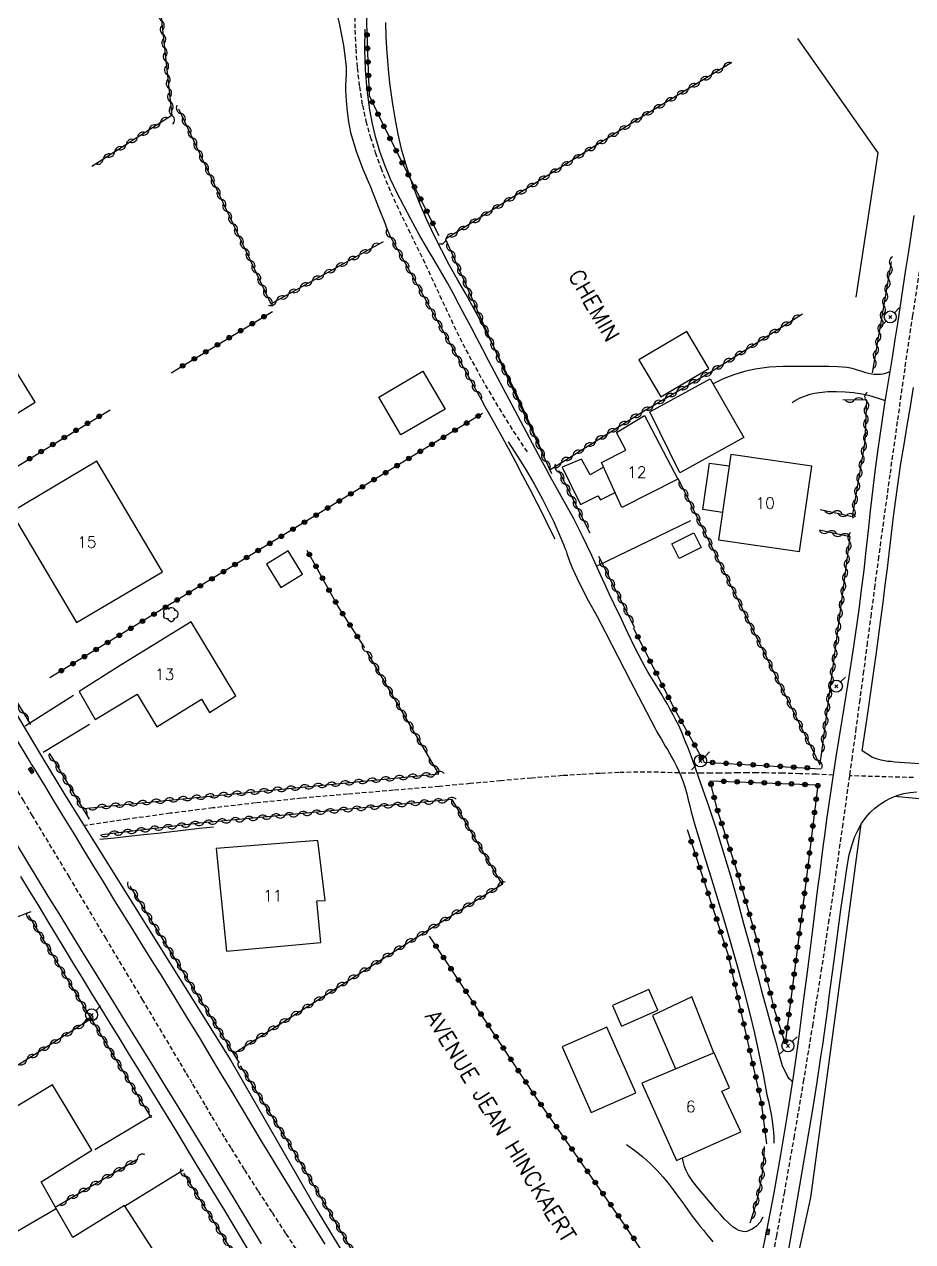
# Model space of a CAD drawing. Header units: millimetres. Extents: x 157000 to 158000, y 155000 to 156000.
# Drawn here: x 157265.4 to 157363.6, y 155117.4 to 155252 of the extents above; entities that cross this region are included whole.
import ezdxf
from ezdxf.enums import TextEntityAlignment as Align

# ---------------------------------------------------------------- set-up
doc = ezdxf.new("R2010")
doc.units = ezdxf.units.MM
doc.linetypes.add('DASHED', pattern=[0.75, 0.5, -0.25])
doc.layers.get('0').update_dxf_attribs({"linetype": 'CONTINUOUS'})
for name, color, linetype in [('W0001', 6, 'DASHED'), ('W0008', 7, 'CONTINUOUS'), ('W0014', 7, 'CONTINUOUS'), ('W0017', 7, 'CONTINUOUS'), ('W0070', 7, 'DASHED'), ('W0071', 7, 'CONTINUOUS'), ('W0101', 7, 'CONTINUOUS'), ('W0104', 1, 'CONTINUOUS'), ('W0211', 2, 'CONTINUOUS'), ('W0300', 7, 'CONTINUOUS'), ('W0310', 3, 'CONTINUOUS'), ('W0323', 7, 'CONTINUOUS'), ('W0330', 7, 'CONTINUOUS'), ('W0401', 7, 'CONTINUOUS'), ('W0473', 7, 'CONTINUOUS'), ('W0989', 7, 'CONTINUOUS'), ('W0991', 7, 'CONTINUOUS'), ('W1102', 7, 'CONTINUOUS')]:
    doc.layers.add(name, color=color, linetype=linetype)
doc.styles.get("Standard").update_dxf_attribs({"font": 'romans.shx', "width": 0.85})

# ---------------------------------------------------------------- blocks, each defined once
blk = doc.blocks.new('T473')
for p, q in [((-0.166667, 0.166667), (0.166667, -0.166667)), ((-0.166667, -0.166667), (0.166667, 0.166667)), ((0.500001, 0.500001), (1.000002, 1.000002)), ((-1.000002, -1.000002), (-0.500001, -0.500001))]:
    blk.add_line(p, q)
blk.add_ellipse((0, 0), major_axis=(0.471405, 0.471405), ratio=1, start_param=5.4977871438, end_param=11.780972451)
blk = doc.blocks.new('T401')
for p, q in [((-0.3, 0.3), (0, 0.3)), ((-0.3, -0.25), (-0.3, 0.3)), ((-0.3, 0.15), (0, 0.15)), ((-0.3, 0), (0, 0)), ((0, 0.3), (0, -0.25)), ((-0.3, -0.15), (0, -0.15)), ((-0.3, -0.25), (-0.3, -0.3)), ((-0.3, -0.3), (0, -0.3)), ((0, -0.3), (0, -0.25))]:
    blk.add_line(p, q)
blk = doc.blocks.new('T300')
for p, q in [((-0.8, 0.51), (-0.86, 0.34)), ((-0.86, 0.34), (-0.86, 0.17)), ((-0.86, 0.17), (-0.74, 0.06)), ((-0.69, 0.63), (-0.8, 0.51)), ((-0.8, -0.06), (-0.74, 0.06)), ((-0.74, 0.06), (-0.69, 0.11)), ((-0.57, 0.69), (-0.69, 0.63)), ((-0.46, 0.69), (-0.57, 0.69)), ((-0.29, 0.63), (-0.46, 0.69)), ((-0.29, 0.63), (-0.17, 0.74)), ((-0.23, 0.57), (-0.29, 0.63)), ((-0.17, 0.74), (-0.06, 0.8)), ((-0.06, 0.8), (0.06, 0.8)), ((0.06, 0.8), (0.23, 0.74)), ((0.23, 0.74), (0.34, 0.63)), ((0.34, 0.63), (0.4, 0.51)), ((0.46, 0.46), (0.34, 0.46)), ((0.4, 0.51), (0.4, 0.46)), ((0.57, 0.4), (0.46, 0.46)), ((0.57, 0.4), (0.69, 0.29)), ((0.69, 0.29), (0.74, 0.17)), ((0.74, 0.06), (0.69, -0.17)), ((0.74, 0.17), (0.74, 0.06)), ((-0.8, -0.17), (-0.8, -0.06)), ((-0.8, -0.23), (-0.8, -0.17)), ((-0.74, -0.34), (-0.8, -0.23)), ((-0.69, -0.4), (-0.74, -0.34)), ((-0.51, -0.46), (-0.69, -0.4)), ((-0.4, -0.46), (-0.51, -0.46)), ((-0.4, -0.46), (-0.34, -0.46)), ((-0.34, -0.46), (-0.34, -0.4)), ((-0.34, -0.51), (-0.34, -0.46)), ((-0.29, -0.63), (-0.34, -0.51)), ((-0.17, -0.74), (-0.29, -0.63)), ((-0.06, -0.8), (-0.17, -0.74)), ((0.06, -0.8), (-0.06, -0.8)), ((0.17, -0.74), (0.06, -0.8)), ((0.23, -0.69), (0.17, -0.74)), ((0.29, -0.46), (0.23, -0.46)), ((0.29, -0.63), (0.23, -0.69)), ((0.46, -0.4), (0.29, -0.46)), ((0.34, -0.51), (0.29, -0.63)), ((0.34, -0.51), (0.34, -0.46)), ((0.57, -0.34), (0.46, -0.4)), ((0.63, -0.29), (0.57, -0.34)), ((0.69, -0.17), (0.63, -0.29))]:
    blk.add_line(p, q)
blk = doc.blocks.new('t310o')
at = {"color": 0, "linetype": 'Continuous'}
for centre, start, end in [((-0.5, 0.38), 216.8699, 323.1304), ((0.5, -0.37), 36.8699, 143.1303)]:
    blk.add_arc(centre, 0.625, start, end, dxfattribs=at)
blk = doc.blocks.new('t323o')
at = {"color": 0, "linetype": 'Continuous'}
for radius in [0.25, 0.15]:
    blk.add_circle((0, 0), radius, dxfattribs=at)

msp = doc.modelspace()

# ---------------------------------------------------------------- linework, layer by layer
at = {"layer": 'W0001'}
for points in [[(157364.26, 155224.63), (157363.55, 155219.81), (157362.68, 155213.93), (157361.85, 155208.05), (157361.03, 155202.17), (157360.22, 155196.28), (157359.79, 155193.12), (157359.37, 155189.96), (157358.96, 155186.8), (157358.54, 155183.64), (157358.13, 155180.48), (157357.71, 155177.32), (157357.29, 155174.16), (157356.86, 155171)], [(157295.81, 155115.98), (157294.27, 155118.33), (157292.74, 155120.68), (157291.21, 155123.03), (157289.7, 155125.4), (157288.21, 155127.77), (157287.48, 155128.96), (157286.76, 155130.15), (157286.05, 155131.34), (157285.34, 155132.54), (157284.63, 155133.73), (157283.92, 155134.93), (157283.22, 155136.13), (157282.5, 155137.32), (157278.45, 155144.12), (157274.39, 155150.91), (157270.33, 155157.71), (157266.26, 155164.49), (157265.28, 155166.12), (157264.3, 155167.74), (157263.32, 155169.37), (157262.34, 155171)], [(157356.86, 155171), (157356.57, 155168.9)], [(157356.57, 155168.9), (157355.83, 155163.6), (157355.08, 155158.29), (157354.3, 155152.99), (157353.49, 155147.69), (157352.51, 155141.49), (157351.5, 155135.3), (157350.46, 155129.12), (157349.37, 155122.94), (157348.5, 155118.09), (157347.62, 155113.25)], [(157363.63, 155168.71), (157356.57, 155168.9)]]:
    msp.add_lwpolyline(points, dxfattribs=at)
at = {"layer": 'W0008'}
for points in [[(157363.68, 155230.84), (157363.38, 155228.85), (157363.08, 155226.86), (157362.78, 155224.87), (157362.48, 155222.88), (157362.18, 155220.89), (157361.87, 155218.9), (157361.59, 155217.13), (157361.31, 155215.36), (157361.02, 155213.59), (157360.73, 155211.82), (157360.45, 155210.05), (157360.18, 155208.28), (157359.91, 155206.51), (157359.66, 155204.73), (157359.38, 155202.55), (157359.11, 155200.37), (157358.86, 155198.19), (157358.63, 155196), (157358.39, 155193.81), (157358.14, 155191.63), (157357.88, 155189.45), (157357.6, 155187.27), (157357.01, 155183.19), (157356.38, 155179.13), (157355.73, 155175.06), (157355.08, 155171)], [(157357.98, 155171.68), (157358.52, 155175.3), (157359.04, 155178.92), (157359.55, 155182.55), (157360.05, 155186.17), (157360.29, 155188.07), (157360.53, 155189.96), (157360.76, 155191.86), (157360.98, 155193.76), (157361.21, 155195.65), (157361.44, 155197.55), (157361.69, 155199.44), (157361.95, 155201.34), (157362.26, 155203.43), (157362.6, 155205.53), (157362.94, 155207.62), (157363.3, 155209.71), (157363.66, 155211.81)], [(157355.08, 155171), (157354.81, 155169.27), (157354.54, 155167.55), (157354.28, 155165.82), (157354.04, 155164.09), (157353.83, 155162.57), (157353.62, 155161.05), (157353.43, 155159.53), (157353.24, 155158.01), (157353.05, 155156.48), (157352.86, 155154.96), (157352.67, 155153.44), (157352.47, 155151.92), (157351.95, 155147.8), (157351.43, 155143.67), (157350.9, 155139.55), (157350.31, 155135.43), (157349.64, 155131.21), (157348.94, 155127), (157348.19, 155122.8), (157347.39, 155118.6), (157346.67, 155115.06)], [(157359, 155171), (157357.98, 155171.68)], [(157364.34, 155170.22), (157361.55, 155170.43), (157361.18, 155170.47), (157360.81, 155170.5), (157360.43, 155170.55), (157360.07, 155170.63), (157359.81, 155170.69), (157359.56, 155170.77), (157359.32, 155170.86), (157359.08, 155170.96), (157359.06, 155170.97), (157359.04, 155170.98), (157359.02, 155170.99), (157359, 155171)], [(157349.48, 155114.61), (157350.05, 155117.61), (157350.58, 155120.62), (157351.09, 155123.64), (157351.6, 155126.65), (157352.07, 155129.44), (157352.54, 155132.23), (157352.99, 155135.03), (157353.42, 155137.83), (157353.62, 155139.16), (157353.8, 155140.49), (157353.99, 155141.83), (157354.16, 155143.16), (157354.34, 155144.5), (157354.51, 155145.83), (157354.69, 155147.17), (157354.87, 155148.5), (157355.13, 155150.46), (157355.38, 155152.42), (157355.64, 155154.37), (157355.93, 155156.32), (157356.12, 155157.6), (157356.3, 155158.89), (157356.54, 155160.18), (157356.9, 155161.43), (157357.18, 155162.19), (157357.52, 155162.93), (157357.91, 155163.64), (157358.38, 155164.3), (157358.86, 155164.84), (157359.39, 155165.33), (157359.96, 155165.76), (157360.56, 155166.15), (157361.04, 155166.41), (157361.54, 155166.63), (157362.06, 155166.81), (157362.58, 155166.95), (157363.28, 155167.07), (157363.98, 155167.13)]]:
    msp.add_lwpolyline(points, dxfattribs=at)
at = {"layer": 'W0014'}
for points in [[(157246.26, 155205.2), (157252.86, 155194.53), (157261.37, 155180.9), (157267.3, 155171)], [(157265.66, 155171), (157264.58, 155172.76)], [(157258.59, 155171), (157259.16, 155170.08), (157259.72, 155169.16), (157260.28, 155168.24), (157260.84, 155167.32), (157262.03, 155165.37), (157263.22, 155163.42), (157264.4, 155161.47), (157265.59, 155159.52), (157266.78, 155157.57), (157267.96, 155155.62), (157269.15, 155153.67), (157270.35, 155151.72), (157271.85, 155149.27), (157273.36, 155146.83), (157274.88, 155144.39), (157276.39, 155141.94), (157277.9, 155139.5), (157279.42, 155137.06), (157280.93, 155134.61), (157282.43, 155132.16), (157285.48, 155127.17), (157288.51, 155122.18), (157291.54, 155117.18)], [(157298.6, 155117.15), (157297.63, 155118.71), (157296.67, 155120.26), (157295.7, 155121.82), (157294.74, 155123.37), (157293.78, 155124.93), (157292.82, 155126.49), (157291.66, 155128.41), (157290.5, 155130.32), (157289.35, 155132.25), (157288.2, 155134.17), (157287.05, 155136.09), (157285.9, 155138.01), (157284.74, 155139.93), (157283.58, 155141.84), (157282.55, 155143.53), (157281.51, 155145.21), (157280.47, 155146.89), (157279.42, 155148.56), (157278.38, 155150.24), (157277.33, 155151.92), (157276.29, 155153.6), (157275.26, 155155.28), (157274.16, 155157.07), (157273.06, 155158.86), (157271.97, 155160.65), (157270.88, 155162.45), (157269.79, 155164.24), (157268.7, 155166.03), (157267.6, 155167.83), (157266.51, 155169.62), (157266.3, 155169.96), (157266.08, 155170.31), (157265.87, 155170.65), (157265.66, 155171)], [(157267.3, 155171), (157269.82, 155166.81), (157276.79, 155155.64), (157288.19, 155137.43), (157297.74, 155120.86), (157306.16, 155106.93), (157317.91, 155087.91), (157324.65, 155077.41), (157330.16, 155067.71)], [(157290.29, 155116.22), (157289.36, 155117.77), (157288.43, 155119.31), (157287.5, 155120.85), (157286.56, 155122.4), (157284.4, 155125.95), (157282.23, 155129.5), (157280.06, 155133.05), (157277.89, 155136.6), (157276.88, 155138.25), (157275.86, 155139.9), (157274.85, 155141.55), (157273.84, 155143.2), (157272.82, 155144.85), (157271.81, 155146.51), (157270.8, 155148.16), (157269.79, 155149.81), (157268.83, 155151.4), (157267.86, 155153), (157266.9, 155154.6), (157265.94, 155156.19), (157264.98, 155157.79)]]:
    msp.add_lwpolyline(points, dxfattribs=at)
at = {"layer": 'W0017'}
for points in [[(157361.04, 155213.57), (157360.72, 155213.43), (157360.39, 155213.33), (157360.04, 155213.26), (157359.69, 155213.24), (157359.25, 155213.27), (157358.82, 155213.34), (157358.39, 155213.45), (157357.97, 155213.58), (157357.56, 155213.71), (157357.14, 155213.84), (157356.72, 155213.95), (157356.29, 155214.03), (157355.28, 155214.12), (157354.28, 155214.16), (157353.27, 155214.16), (157352.26, 155214.15), (157350.74, 155214.15), (157349.21, 155214.14), (157347.68, 155214.07), (157346.16, 155213.86), (157344.96, 155213.58), (157343.77, 155213.22), (157342.61, 155212.77), (157341.49, 155212.24)], [(157360.54, 155210.36), (157359.68, 155210.65), (157358.81, 155210.9), (157357.92, 155211.09), (157357.03, 155211.23), (157356.08, 155211.32), (157355.12, 155211.36), (157354.17, 155211.34), (157353.22, 155211.24), (157352.69, 155211.16), (157352.17, 155211.03), (157351.67, 155210.87), (157351.17, 155210.68), (157350.93, 155210.56), (157350.69, 155210.43), (157350.46, 155210.28), (157350.25, 155210.12)], [(157328.62, 155192.07), (157339.05, 155197.13)], [(157265.44, 155174.43), (157270.77, 155177.8)], [(157272.55, 155174.58), (157267.44, 155171.49)], [(157273.7, 155161.89), (157275.31, 155162.05), (157276.91, 155162.22), (157278.52, 155162.4), (157280.12, 155162.57), (157281.65, 155162.75), (157283.19, 155162.92), (157284.72, 155163.1), (157286.26, 155163.28)], [(157260.74, 155150.11), (157262.04, 155151.89), (157264, 155153.08), (157266.11, 155153.91)], [(157279.45, 155131.32), (157273.13, 155127.56)], [(157331.93, 155128.15), (157332.84, 155127.49), (157333.71, 155126.79), (157334.55, 155126.04), (157335.35, 155125.25), (157335.95, 155124.58), (157336.53, 155123.88), (157337.08, 155123.16), (157337.61, 155122.43), (157338.13, 155121.7), (157338.65, 155120.97), (157339.18, 155120.24), (157339.73, 155119.52), (157340.07, 155119.09), (157340.42, 155118.67), (157340.78, 155118.25), (157341.13, 155117.82), (157341.48, 155117.4)], [(157347, 155120.12), (157346.71, 155119.58), (157346.3, 155119.13), (157345.8, 155118.78), (157345.23, 155118.55), (157344.92, 155118.52), (157344.62, 155118.56), (157344.34, 155118.66), (157344.08, 155118.79), (157343.71, 155119.01), (157343.37, 155119.3), (157343.07, 155119.61), (157342.77, 155119.91), (157342.3, 155120.41), (157341.85, 155120.93), (157341.41, 155121.45), (157340.98, 155121.98), (157340.39, 155122.67), (157339.8, 155123.36), (157339.24, 155124.08), (157338.75, 155124.85), (157338.53, 155125.28), (157338.35, 155125.72), (157338.21, 155126.18), (157338.11, 155126.65)], [(157276.53, 155121.41), (157282.96, 155125.37)]]:
    msp.add_lwpolyline(points, dxfattribs=at)
at = {"layer": 'W0070'}
for points in [[(157301.91, 155253.53), (157301.9, 155251.32), (157301.99, 155249.23), (157302.15, 155247.15), (157302.39, 155245.08), (157302.73, 155243.01), (157303.12, 155241.25), (157303.6, 155239.51), (157304.15, 155237.8), (157304.75, 155236.1), (157305.87, 155233.37), (157307.11, 155230.69), (157308.41, 155228.05), (157309.7, 155225.39), (157310.95, 155222.7), (157312.2, 155220), (157313.48, 155217.32), (157314.86, 155214.69), (157316.31, 155212.09), (157317.83, 155209.52), (157319.41, 155207), (157321.05, 155204.51)], [(157354.77, 155168.99), (157352.91, 155169.07), (157351.05, 155169.14), (157349.19, 155169.19), (157347.33, 155169.22), (157346.31, 155169.23), (157345.3, 155169.23), (157344.29, 155169.22), (157343.28, 155169.21), (157342.27, 155169.2), (157341.26, 155169.19), (157340.24, 155169.18), (157339.23, 155169.19), (157338.48, 155169.2), (157337.72, 155169.22), (157336.96, 155169.24), (157336.21, 155169.26), (157335.45, 155169.29), (157334.69, 155169.31), (157333.94, 155169.31), (157333.18, 155169.31), (157331.09, 155169.26), (157329.01, 155169.17), (157326.92, 155169.05), (157324.84, 155168.92), (157321.44, 155168.66), (157318.04, 155168.36), (157314.64, 155168.04), (157311.24, 155167.73), (157306.16, 155167.3), (157301.08, 155166.88), (157295.99, 155166.42), (157290.92, 155165.9), (157286.2, 155165.35), (157281.49, 155164.76), (157276.79, 155164.11), (157272.09, 155163.41)]]:
    msp.add_lwpolyline(points, dxfattribs=at)
at = {"layer": 'W0071'}
for points in [[(157339.09, 155171), (157338.76, 155171.87), (157338.42, 155172.74), (157338.07, 155173.6), (157337.69, 155174.45), (157337.39, 155175.05), (157337.08, 155175.64), (157336.76, 155176.23), (157336.44, 155176.81), (157336.1, 155177.4), (157335.75, 155177.99), (157335.4, 155178.58), (157335.04, 155179.16), (157334.68, 155179.75), (157334.33, 155180.33), (157333.98, 155180.93), (157333.65, 155181.53), (157332.84, 155183.1), (157332.07, 155184.69), (157331.32, 155186.29), (157330.56, 155187.88), (157330.05, 155188.95), (157329.56, 155190.02), (157329.06, 155191.1), (157328.57, 155192.17), (157328.08, 155193.24), (157327.57, 155194.31), (157327.06, 155195.38), (157326.53, 155196.43), (157326.05, 155197.37), (157325.55, 155198.29), (157325.04, 155199.22), (157324.53, 155200.14), (157324.01, 155201.05), (157323.5, 155201.97), (157322.99, 155202.89), (157322.48, 155203.81), (157321.18, 155206.25), (157319.89, 155208.68), (157318.61, 155211.13), (157317.32, 155213.57), (157316.67, 155214.79), (157316.03, 155216.02), (157315.38, 155217.26), (157314.74, 155218.49), (157314.1, 155219.72), (157313.44, 155220.94), (157312.79, 155222.17), (157312.12, 155223.39), (157311.62, 155224.27), (157311.11, 155225.15), (157310.6, 155226.03), (157310.08, 155226.9), (157309.56, 155227.77), (157309.05, 155228.65), (157308.55, 155229.54), (157308.07, 155230.43), (157307.29, 155231.89), (157306.53, 155233.36), (157305.82, 155234.86), (157305.19, 155236.39), (157304.67, 155237.89), (157304.22, 155239.41), (157303.84, 155240.95), (157303.54, 155242.51), (157303.24, 155244.72), (157303.05, 155246.94), (157302.98, 155249.18), (157303.02, 155251.41)], [(157318.83, 155205.8), (157319.85, 155204.26), (157320.82, 155202.69), (157321.75, 155201.1), (157322.63, 155199.48), (157323.27, 155198.23), (157323.88, 155196.96), (157324.45, 155195.68), (157325, 155194.39), (157325.12, 155194.08), (157325.24, 155193.77), (157325.34, 155193.46), (157325.45, 155193.14), (157325.56, 155192.83), (157325.67, 155192.51), (157325.79, 155192.2), (157325.92, 155191.9), (157326.77, 155190.07), (157327.7, 155188.29), (157328.66, 155186.51), (157329.61, 155184.73), (157330.97, 155182.09), (157332.32, 155179.45), (157333.69, 155176.82), (157335.07, 155174.19), (157335.29, 155173.78), (157335.51, 155173.38), (157335.74, 155172.98), (157335.97, 155172.59), (157336.21, 155172.19), (157336.44, 155171.8), (157336.67, 155171.4), (157336.9, 155171)], [(157336.9, 155171), (157337.18, 155170.48), (157337.45, 155169.96), (157337.7, 155169.43), (157337.93, 155168.89), (157338.18, 155168.24), (157338.39, 155167.59), (157338.58, 155166.92), (157338.75, 155166.25), (157338.92, 155165.58), (157339.08, 155164.91), (157339.26, 155164.25), (157339.44, 155163.58), (157339.84, 155162.26), (157340.24, 155160.94), (157340.65, 155159.63), (157341.06, 155158.31), (157341.47, 155156.99), (157341.88, 155155.68), (157342.28, 155154.36), (157342.67, 155153.03), (157343.42, 155150.47), (157344.16, 155147.9), (157344.87, 155145.32), (157345.53, 155142.73), (157346.07, 155140.47), (157346.56, 155138.2), (157347.03, 155135.93), (157347.45, 155133.64)], [(157350.24, 155135.12), (157350.08, 155135.26), (157349.92, 155135.42), (157349.79, 155135.59), (157349.67, 155135.78), (157349.17, 155136.86), (157348.82, 155138.01), (157348.53, 155139.16), (157348.22, 155140.29), (157347.88, 155141.49), (157347.54, 155142.69), (157347.22, 155143.89), (157346.9, 155145.1), (157346.59, 155146.3), (157346.27, 155147.51), (157345.95, 155148.71), (157345.62, 155149.91), (157344.9, 155152.55), (157344.18, 155155.19), (157343.44, 155157.82), (157342.66, 155160.45), (157341.86, 155163), (157341.02, 155165.54), (157340.15, 155168.07), (157339.25, 155170.59), (157339.21, 155170.69), (157339.17, 155170.8), (157339.13, 155170.9), (157339.09, 155171)], [(157347.45, 155133.64), (157347.62, 155132.94), (157347.78, 155132.22), (157347.91, 155131.5), (157348.02, 155130.78), (157348.1, 155130.16), (157348.16, 155129.54), (157348.2, 155128.92), (157348.22, 155128.3)]]:
    msp.add_lwpolyline(points, dxfattribs=at)
at = {"layer": 'W0101'}
for points in [[(157252.41, 155216.43), (157259.1, 155205.6), (157266.54, 155210.19), (157259.85, 155221.02)], [(157333.9, 155208.74), (157337.59, 155201.69), (157331.42, 155198.56), (157329.14, 155203.55), (157331.84, 155204.88), (157330.82, 155206.85)], [(157342.1, 155194.98), (157351.05, 155193.69), (157352.4, 155203.11), (157343.45, 155204.4)], [(157263.89, 155198.04), (157271.13, 155185.83), (157280.62, 155191.45), (157273.38, 155203.67)], [(157283.78, 155185.94), (157275.96, 155181.1), (157271.42, 155178.23), (157273.19, 155175.11), (157277.81, 155177.93), (157280.01, 155174.3), (157284.94, 155177.37), (157285.82, 155175.89), (157288.75, 155177.73)], [(157286.56, 155160.86), (157287.71, 155149.53), (157298.14, 155150.48), (157297.67, 155155.08), (157298.6, 155155.14), (157297.78, 155161.77)], [(157333.61, 155134.94), (157337.43, 155126.38), (157344.56, 155129.55), (157342.47, 155134.04), (157343.29, 155134.4), (157341.61, 155138.3)]]:
    msp.add_lwpolyline(points, close=True, dxfattribs=at)
for points in [[(157268.45, 155134.75), (157256.84, 155127.75), (157263.04, 155117.7)], [(157268.88, 155121.07), (157267.2, 155124.02), (157272.82, 155127.53), (157268.45, 155134.75)], [(157263.04, 155117.7), (157269.5, 155107.21), (157281.14, 155114.12), (157276.44, 155121.41), (157270.71, 155117.86), (157268.88, 155121.07)]]:
    msp.add_lwpolyline(points, dxfattribs=at)
at = {"layer": 'W0104'}
for points in [[(157335.72, 155210.8), (157341.01, 155213.93), (157338.59, 155218.02), (157333.3, 155214.89)], [(157311.86, 155209.44), (157306.98, 155206.58), (157304.53, 155210.77), (157309.41, 155213.63)], [(157341.18, 155212.79), (157344.91, 155206.28), (157337.82, 155202.38), (157334.49, 155209.14)], [(157336.92, 155194.53), (157339.38, 155195.76), (157340.19, 155194.14), (157337.73, 155192.92)], [(157294.52, 155193.78), (157292.12, 155192.28), (157293.72, 155189.7), (157296.12, 155191.2)], [(157334.38, 155145.27), (157330.38, 155143.53), (157331.37, 155141.25), (157335.38, 155142.99)], [(157324.82, 155138.96), (157328.03, 155131.7), (157332.95, 155133.87), (157329.74, 155141.14)]]:
    msp.add_lwpolyline(points, close=True, dxfattribs=at)
for points in [[(157329.39, 155203.01), (157327.91, 155202.17), (157326.95, 155203.91), (157324.8, 155203.03), (157326.85, 155198.9), (157328.75, 155199.85), (157329.03, 155199.41), (157330.67, 155200.21)], [(157342.54, 155198.01), (157340.36, 155198.32), (157341.11, 155203.47), (157343.28, 155203.16)], [(157341.58, 155138.29), (157339.14, 155144.46), (157334.79, 155142.43), (157337.34, 155136.51)]]:
    msp.add_lwpolyline(points, dxfattribs=at)
at = {"layer": 'W0211'}
for points in [[(157299.63, 155254.18), (157300.2, 155251.92), (157300.63, 155249.62), (157300.92, 155247.3), (157300.94, 155246.97), (157300.94, 155246.64), (157300.92, 155246.31), (157300.9, 155245.99), (157300.88, 155245.66), (157300.86, 155245.34), (157300.85, 155245.01), (157300.86, 155244.68), (157300.92, 155243.51), (157301.03, 155242.33), (157301.18, 155241.17), (157301.42, 155240.01), (157302.03, 155237.96), (157302.79, 155235.96), (157303.62, 155233.99), (157304.41, 155232.01), (157304.77, 155231.1), (157305.12, 155230.2), (157305.48, 155229.29), (157305.85, 155228.38)], [(157322.67, 155204.54), (157321.27, 155207.75), (157319.82, 155210.94), (157318.32, 155214.12), (157316.79, 155217.27), (157315.94, 155218.92), (157315.06, 155220.55), (157314.15, 155222.16), (157313.24, 155223.77), (157312.33, 155225.39), (157311.46, 155227.02), (157310.62, 155228.68), (157309.84, 155230.36), (157309.04, 155232.24), (157308.31, 155234.14), (157307.66, 155236.07), (157307.09, 155238.03), (157306.67, 155239.81), (157306.33, 155241.6), (157306.06, 155243.4), (157305.81, 155245.2), (157305.65, 155246.56), (157305.52, 155247.92), (157305.42, 155249.29), (157305.35, 155250.66), (157305.3, 155252.16)], [(157316.06, 155210.05), (157316.77, 155208.82), (157317.47, 155207.59), (157318.16, 155206.35), (157318.84, 155205.11), (157319.64, 155203.61), (157320.44, 155202.11), (157321.23, 155200.6), (157322, 155199.08), (157322.51, 155198.09), (157323.01, 155197.09), (157323.5, 155196.09), (157323.98, 155195.08)]]:
    msp.add_lwpolyline(points, dxfattribs=at)
at = {"layer": 'W0300'}
msp.add_lwpolyline([(157357.3, 155221.82), (157359.76, 155237.75), (157350.85, 155250.39)], dxfattribs=at)
at = {"layer": 'W0310'}
for points in [[(157274.83, 155267.88), (157278.77, 155268.42), (157281.65, 155241.9), (157272.8, 155236.26)], [(157343.56, 155247.76), (157333.38, 155241.58), (157311.92, 155228.22), (157318.32, 155213.84), (157323.62, 155202.32)], [(157282.41, 155242.61), (157292.61, 155221.06), (157305.04, 155227.95)], [(157305.87, 155228.4), (157316.11, 155210.05)], [(157359.12, 155213.44), (157361.23, 155225.7)], [(157323.43, 155202.74), (157333.99, 155209.31), (157341.36, 155213.62), (157351.37, 155219.95)], [(157353.34, 155198.35), (157356.92, 155197.58), (157358.29, 155205.82), (157358.48, 155210.42), (157355.84, 155210.47)], [(157324.4, 155202.66), (157327.87, 155195.76)], [(157337.6, 155201.8), (157344.71, 155187.41), (157352.86, 155171)], [(157353.43, 155171), (157355.15, 155183.77), (157356.63, 155195.3), (157353.25, 155196.07)], [(157328.82, 155193.17), (157332.82, 155185.3)], [(157257.46, 155188.65), (157266.02, 155174.56)], [(157310.08, 155171), (157303.23, 155182.65)], [(157268.14, 155171.32), (157268.34, 155171)], [(157268.34, 155171), (157272.52, 155164.11)], [(157271.94, 155165.29), (157311.19, 155169.11), (157310.08, 155171)], [(157352.86, 155171), (157353.3, 155170.1), (157353.43, 155171)], [(157288.48, 155138.23), (157308.66, 155151.05), (157318.17, 155156.92), (157312.64, 155166.27), (157297.68, 155164.87), (157284.72, 155163.67), (157273.93, 155162.39)], [(157289.14, 155137.17), (157277.07, 155156.72)], [(157265.82, 155153.48), (157279.37, 155131.12)], [(157272.75, 155142.04), (157259.14, 155133.46), (157251.58, 155128.88)], [(157330.73, 155068.42), (157320.55, 155085.34), (157303.94, 155112.47), (157294.7, 155128.14), (157289.26, 155136.85)], [(157345.58, 155119.49), (157345.93, 155120.53), (157346.24, 155121.59), (157346.51, 155122.65), (157346.74, 155123.73), (157346.91, 155124.77), (157347.04, 155125.82), (157347.13, 155126.87), (157347.18, 155127.92)], [(157268.76, 155121.23), (157277.89, 155126.58)], [(157282.93, 155124.99), (157291.86, 155110.61)]]:
    msp.add_lwpolyline(points, dxfattribs=at)
at = {"layer": 'W0323'}
for points in [[(157304.88, 155289.25), (157304.7, 155283.51), (157304.26, 155275.36), (157303.73, 155267.24), (157303.18, 155252.09), (157303.34, 155247.82), (157303.46, 155244.11), (157304.98, 155240.92), (157311.19, 155228.63)], [(157281.57, 155213.44), (157292.8, 155220.23)], [(157253.13, 155196.15), (157270.81, 155206.93), (157274.85, 155209.37)], [(157316.02, 155208.96), (157268.17, 155179.73)], [(157302.99, 155183.05), (157300.04, 155187.62), (157296.62, 155193.8)], [(157332.67, 155185.27), (157337.21, 155176.27), (157340.18, 155171)], [(157340.18, 155171), (157340.5, 155170.43), (157353.41, 155169.69)], [(157347.42, 155128.22), (157346.85, 155132.82), (157343.19, 155149.05), (157338.66, 155162.92)], [(157344.04, 155108.29), (157342.32, 155103.39), (157331.75, 155119.25), (157321.93, 155133.36), (157310.13, 155151.18)]]:
    msp.add_lwpolyline(points, dxfattribs=at)
msp.add_lwpolyline([(157341.17, 155168.35), (157353.08, 155167.9), (157351.83, 155157.69), (157349.46, 155139.34), (157348.34, 155142.82), (157346.46, 155150.32), (157344.2, 155158.2), (157341.93, 155165.23)], close=True, dxfattribs=at)
at = {"layer": 'W0330'}
for points in [[(157361.57, 155166.67), (157365.84, 155166.26), (157378.69, 155165.89), (157390.91, 155165.65), (157406.63, 155164.83), (157415.87, 155164.76), (157422.44, 155164.48)], [(157337.17, 155062.51), (157339.9, 155073.91), (157343.36, 155085.06), (157348.05, 155102.93), (157352.31, 155122.29), (157355.23, 155144.08), (157357.28, 155159.23), (157357.85, 155163.56)]]:
    msp.add_lwpolyline(points, dxfattribs=at)
at = {"layer": 'W1102'}
msp.add_lwpolyline([(157263.04, 155117.7), (157268.88, 155121.07)], dxfattribs=at)

# ---------------------------------------------------------------- block references
at = {"layer": 'W0300'}
msp.add_blockref('T300', (157281.59, 155186.72), dxfattribs=at)
at = {"layer": 'W0310'}
for p, rotation in [((157280.52, 155252.35), 276.1919853304295), ((157280.68, 155250.85), 276.1919853304295), ((157280.84, 155249.36), 276.1919853304295), ((157281, 155247.87), 276.1919853304295), ((157281.16, 155246.38), 276.1919853304295), ((157342.61, 155247.18), 211.2253868148793), ((157340.05, 155245.63), 211.2253868148793), ((157341.33, 155246.4), 211.2253868148793), ((157281.33, 155244.89), 276.1919853304295), ((157337.48, 155244.07), 211.2253868148793), ((157338.76, 155244.85), 211.2253868148793), ((157281.49, 155243.4), 276.1919853304295), ((157334.92, 155242.52), 211.2253868148793), ((157336.2, 155243.29), 211.2253868148793), ((157281.65, 155241.91), 276.1919853304295), ((157282.65, 155242.11), 295.32594611755), ((157333.63, 155241.74), 211.2253868148793), ((157279.13, 155240.29), 212.5037113747779), ((157280.39, 155241.1), 212.5037113747779), ((157283.29, 155240.75), 295.32594611755), ((157331.08, 155240.16), 211.9123913349209), ((157332.36, 155240.95), 211.9123913349209), ((157276.6, 155238.68), 212.5037113747779), ((157277.86, 155239.48), 212.5037113747779), ((157283.93, 155239.4), 295.32594611755), ((157328.54, 155238.57), 211.9123913349209), ((157329.81, 155239.36), 211.9123913349209), ((157275.33, 155237.87), 212.5037113747779), ((157284.57, 155238.04), 295.32594611755), ((157327.27, 155237.78), 211.9123913349209), ((157274.07, 155237.07), 212.5037113747779), ((157285.21, 155236.68), 295.32594611755), ((157324.72, 155236.19), 211.9123913349209), ((157325.99, 155236.98), 211.9123913349209), ((157285.86, 155235.33), 295.32594611755), ((157322.17, 155234.6), 211.9123913349209), ((157323.45, 155235.4), 211.9123913349209), ((157286.5, 155233.97), 295.32594611755), ((157320.9, 155233.81), 211.9123913349209), ((157287.14, 155232.62), 295.32594611755), ((157318.35, 155232.23), 211.9123913349209), ((157319.63, 155233.02), 211.9123913349209), ((157287.78, 155231.26), 295.32594611755), ((157315.81, 155230.64), 211.9123913349209), ((157317.08, 155231.43), 211.9123913349209), ((157288.42, 155229.91), 295.32594611755), ((157313.26, 155229.05), 211.9123913349209), ((157314.53, 155229.85), 211.9123913349209), ((157289.06, 155228.55), 295.32594611755), ((157305.88, 155228.39), 299.1422563913577), ((157311.99, 155228.26), 211.9123913349209), ((157289.71, 155227.19), 295.32594611755), ((157302.42, 155226.49), 28.97238388974834), ((157303.73, 155227.22), 28.97238388974834), ((157306.61, 155227.08), 299.1422563913577), ((157312.5, 155226.92), 293.982812915873), ((157290.35, 155225.84), 295.32594611755), ((157301.11, 155225.77), 28.97238388974834), ((157307.34, 155225.77), 299.1422563913577), ((157313.11, 155225.55), 293.982812915873), ((157361.15, 155225.27), 80.24012854940808), ((157290.99, 155224.48), 295.32594611755), ((157298.48, 155224.31), 28.97238388974834), ((157299.79, 155225.04), 28.97238388974834), ((157308.07, 155224.46), 299.1422563913577), ((157313.72, 155224.18), 293.982812915873), ((157360.9, 155223.79), 80.24012854940808), ((157291.63, 155223.13), 295.32594611755), ((157295.86, 155222.86), 28.97238388974834), ((157297.17, 155223.59), 28.97238388974834), ((157308.8, 155223.15), 299.1422563913577), ((157314.33, 155222.81), 293.982812915873), ((157360.64, 155222.31), 80.24012854940808), ((157292.27, 155221.77), 295.32594611755), ((157293.23, 155221.41), 28.97238388974834), ((157294.55, 155222.13), 28.97238388974834), ((157309.53, 155221.84), 299.1422563913577), ((157314.94, 155221.44), 293.982812915873), ((157360.39, 155220.84), 80.24012854940808), ((157310.26, 155220.53), 299.1422563913577), ((157315.55, 155220.07), 293.982812915873), ((157360.14, 155219.36), 80.24012854940808), ((157310.99, 155219.22), 299.1422563913577), ((157316.16, 155218.7), 293.982812915873), ((157348.98, 155218.45), 32.32946134431843), ((157350.25, 155219.25), 32.32946134431843), ((157311.72, 155217.91), 299.1422563913577), ((157316.77, 155217.33), 293.982812915873), ((157347.72, 155217.65), 32.32946134431843), ((157359.88, 155217.88), 80.24012854940808), ((157312.45, 155216.6), 299.1422563913577), ((157317.38, 155215.95), 293.982812915873), ((157345.18, 155216.04), 32.32946134431843), ((157346.45, 155216.84), 32.32946134431843), ((157359.63, 155216.4), 80.24012854940808), ((157313.19, 155215.29), 299.1422563913577), ((157317.99, 155214.58), 293.982812915873), ((157342.65, 155214.44), 32.32946134431843), ((157343.91, 155215.24), 32.32946134431843), ((157359.37, 155214.92), 80.24012854940808), ((157313.92, 155213.98), 299.1422563913577), ((157314.65, 155212.67), 299.1422563913577), ((157318.61, 155213.22), 294.70825750697), ((157341.38, 155213.63), 32.32946134431843), ((157315.38, 155211.36), 299.1422563913577), ((157319.24, 155211.85), 294.70825750697), ((157338.79, 155212.12), 30.32798192217041), ((157340.09, 155212.88), 30.32798192217041), ((157319.86, 155210.49), 294.70825750697), ((157336.2, 155210.6), 30.32798192217041), ((157337.5, 155211.36), 30.32798192217041), ((157358.48, 155210.3), 87.57208332469783), ((157320.49, 155209.13), 294.70825750697), ((157333.62, 155209.08), 31.90434546815953), ((157334.91, 155209.85), 30.32798192217041), ((157357.1, 155210.44), 178.8503336769988), ((157358.42, 155208.8), 87.57208332469783), ((157321.12, 155207.77), 294.70825750697), ((157332.34, 155208.29), 31.90434546815953), ((157358.35, 155207.3), 87.57208332469783), ((157321.74, 155206.4), 294.70825750697), ((157329.8, 155206.7), 31.90434546815953), ((157331.07, 155207.49), 31.90434546815953), ((157322.37, 155205.04), 294.70825750697), ((157327.25, 155205.12), 31.90434546815953), ((157328.52, 155205.91), 31.90434546815953), ((157358.29, 155205.81), 80.56137284918248), ((157323, 155203.68), 294.70825750697), ((157324.7, 155203.53), 31.90434546815953), ((157325.98, 155204.32), 31.90434546815953), ((157358.04, 155204.33), 80.56137284918248), ((157324.5, 155202.46), 296.6845001621234), ((157357.8, 155202.85), 80.56137284918248), ((157325.17, 155201.12), 296.6845001621234), ((157338.21, 155200.57), 296.3016792023479), ((157357.55, 155201.37), 80.56137284918248), ((157325.85, 155199.78), 296.6845001621234), ((157338.87, 155199.23), 296.3016792023479), ((157357.3, 155199.89), 80.56137284918248), ((157326.52, 155198.44), 296.6845001621234), ((157339.54, 155197.88), 296.3016792023479), ((157357.06, 155198.41), 80.56137284918248), ((157327.19, 155197.1), 296.6845001621234), ((157340.2, 155196.54), 296.3016792023479), ((157354.8, 155198.04), 347.8681073813838), ((157356.27, 155197.72), 347.8681073813838), ((157340.87, 155195.19), 296.3016792023479), ((157354.2, 155195.85), 167.2132985510725), ((157341.53, 155193.85), 296.3016792023479), ((157355.67, 155195.52), 167.2132985510725), ((157356.57, 155194.79), 82.65313786785612), ((157342.2, 155192.5), 296.3016792023479), ((157356.38, 155193.31), 82.65313786785612), ((157329.42, 155191.99), 296.9833883455542), ((157342.86, 155191.16), 296.3016792023479), ((157356.19, 155191.82), 82.65313786785612), ((157330.1, 155190.65), 296.9833883455542), ((157343.52, 155189.81), 296.3016792023479), ((157355.99, 155190.33), 82.65313786785612), ((157330.78, 155189.32), 296.9833883455542), ((157344.19, 155188.47), 296.3016792023479), ((157355.8, 155188.84), 82.65313786785612), ((157331.46, 155187.98), 296.9833883455542), ((157344.85, 155187.12), 296.3966867296331), ((157355.61, 155187.35), 82.65313786785612), ((157332.14, 155186.64), 296.9833883455542), ((157345.52, 155185.78), 296.3966867296331), ((157355.42, 155185.87), 82.65313786785612), ((157346.19, 155184.44), 296.3966867296331), ((157355.23, 155184.38), 82.65313786785612), ((157346.85, 155183.09), 296.3966867296331), ((157303.24, 155182.64), 120.4575911800131), ((157347.52, 155181.75), 296.3966867296331), ((157355.03, 155182.89), 82.3246444838775), ((157304, 155181.34), 120.4575911800131), ((157348.19, 155180.41), 296.3966867296331), ((157354.83, 155181.41), 82.3246444838775), ((157304.76, 155180.05), 120.4575911800131), ((157348.86, 155179.06), 296.3966867296331), ((157354.63, 155179.92), 82.3246444838775), ((157305.52, 155178.76), 120.4575911800131), ((157349.52, 155177.72), 296.3966867296331), ((157354.43, 155178.43), 82.3246444838775), ((157306.28, 155177.47), 120.4575911800131), ((157350.19, 155176.37), 296.3966867296331), ((157354.23, 155176.95), 82.3246444838775), ((157265.24, 155175.84), 301.2826160868888), ((157307.04, 155176.17), 120.4575911800131), ((157350.86, 155175.03), 296.3966867296331), ((157354.03, 155175.46), 82.3246444838775), ((157307.8, 155174.88), 120.4575911800131), ((157351.52, 155173.69), 296.3966867296331), ((157353.83, 155173.97), 82.3246444838775), ((157308.56, 155173.59), 120.4575911800131), ((157309.32, 155172.29), 120.4575911800131), ((157352.19, 155172.34), 296.3966867296331), ((157353.63, 155172.49), 82.3246444838775), ((157268.63, 155170.52), 301.2328363247635), ((157310.65, 155170.03), 120.4575911798786), ((157353.04, 155170.62), 296.3966867294452), ((157269.4, 155169.24), 301.2328363247635), ((157309.26, 155168.93), 5.564720630794452), ((157310.76, 155169.07), 5.564720630794452), ((157270.18, 155167.95), 301.2328363247635), ((157295.83, 155167.62), 5.564720630794452), ((157297.32, 155167.76), 5.564720630794452), ((157298.81, 155167.91), 5.564720630794452), ((157300.3, 155168.05), 5.564720630794452), ((157301.8, 155168.2), 5.564720630794452), ((157303.29, 155168.35), 5.564720630794452), ((157304.78, 155168.49), 5.564720630794452), ((157306.28, 155168.64), 5.564720630794452), ((157307.77, 155168.78), 5.564720630794452), ((157270.96, 155166.67), 301.2328363247635), ((157282.39, 155166.31), 5.564720630794452), ((157283.88, 155166.45), 5.564720630794452), ((157285.38, 155166.6), 5.564720630794452), ((157286.87, 155166.75), 5.564720630794452), ((157288.36, 155166.89), 5.564720630794452), ((157289.85, 155167.04), 5.564720630794452), ((157291.35, 155167.18), 5.564720630794452), ((157292.84, 155167.33), 5.564720630794452), ((157294.33, 155167.47), 5.564720630794452), ((157312.08, 155166.22), 185.3394497350379), ((157271.74, 155165.39), 301.2328363247635), ((157273.43, 155165.44), 5.564720630794452), ((157274.92, 155165.58), 5.564720630794452), ((157276.42, 155165.73), 5.564720630794452), ((157277.91, 155165.87), 5.564720630794452), ((157279.4, 155166.02), 5.564720630794452), ((157280.9, 155166.16), 5.564720630794452), ((157298.64, 155164.96), 185.3394497350379), ((157300.13, 155165.1), 185.3394497350379), ((157301.63, 155165.24), 185.3394497350379), ((157303.12, 155165.38), 185.3394497350379), ((157304.61, 155165.52), 185.3394497350379), ((157306.11, 155165.66), 185.3394497350379), ((157307.6, 155165.8), 185.3394497350379), ((157309.09, 155165.94), 185.3394497350379), ((157310.59, 155166.08), 185.3394497350379), ((157313.12, 155165.46), 120.6289830311139), ((157283.71, 155163.55), 186.7283354283182), ((157285.2, 155163.71), 185.3159725937288), ((157286.69, 155163.85), 185.3159725937288), ((157288.18, 155163.99), 185.3159725937288), ((157289.68, 155164.13), 185.3159725937288), ((157291.17, 155164.27), 185.3159725937288), ((157292.66, 155164.41), 185.3159725937288), ((157294.16, 155164.54), 185.3159725937288), ((157295.65, 155164.68), 185.3159725937288), ((157297.15, 155164.82), 185.3159725937288), ((157313.88, 155164.17), 120.6289830311139), ((157314.64, 155162.88), 120.6289830311139), ((157274.77, 155162.49), 186.7283354283182), ((157276.26, 155162.67), 186.7283354283182), ((157277.75, 155162.84), 186.7283354283182), ((157279.24, 155163.02), 186.7283354283182), ((157280.73, 155163.2), 186.7283354283182), ((157282.22, 155163.37), 186.7283354283182), ((157315.41, 155161.59), 120.6289830311139), ((157316.17, 155160.3), 120.6289830311139), ((157316.94, 155159.01), 120.6289830311139), ((157317.7, 155157.72), 120.6289830311139), ((157277.32, 155156.32), 121.6903231640121), ((157317.67, 155156.62), 31.70989276220019), ((157278.11, 155155.04), 121.6903231640121), ((157316.4, 155155.83), 31.70989276220019), ((157278.9, 155153.76), 121.6903231640121), ((157313.85, 155154.25), 31.70989276220019), ((157315.12, 155155.04), 31.70989276220019), ((157266.16, 155152.93), 301.2151659264264), ((157279.68, 155152.49), 121.6903231640121), ((157311.29, 155152.68), 31.70989276220019), ((157312.57, 155153.47), 31.70989276220019), ((157266.93, 155151.64), 301.2151659264264), ((157280.47, 155151.21), 121.6903231640121), ((157308.74, 155151.1), 31.70989276220019), ((157310.02, 155151.89), 31.70989276220019), ((157267.71, 155150.36), 301.2151659264264), ((157281.26, 155149.93), 121.6903231640121), ((157307.47, 155150.3), 32.42136556967401), ((157268.49, 155149.08), 301.2151659264264), ((157282.05, 155148.66), 121.6903231640121), ((157304.94, 155148.69), 32.42136556967401), ((157306.21, 155149.49), 32.42136556967401), ((157269.27, 155147.79), 301.2151659264264), ((157282.84, 155147.38), 121.6903231640121), ((157302.41, 155147.08), 32.42136556967401), ((157303.68, 155147.88), 32.42136556967401), ((157270.04, 155146.51), 301.2151659264264), ((157283.62, 155146.1), 121.6903231640121), ((157301.14, 155146.28), 32.42136556967401), ((157270.82, 155145.23), 301.2151659264264), ((157284.41, 155144.83), 121.6903231640121), ((157298.61, 155144.67), 32.42136556967401), ((157299.88, 155145.47), 32.42136556967401), ((157271.6, 155143.95), 301.2151659264264), ((157285.2, 155143.55), 121.6903231640121), ((157296.08, 155143.06), 32.42136556967401), ((157297.35, 155143.86), 32.42136556967401), ((157272.38, 155142.66), 301.2151659264264), ((157273.15, 155141.38), 301.2151659264264), ((157285.99, 155142.28), 121.6903231640121), ((157294.81, 155142.26), 32.42136556967401), ((157270.7, 155140.74), 212.2118012373371), ((157271.97, 155141.54), 212.2118012373371), ((157273.93, 155140.1), 301.2151659264264), ((157286.78, 155141), 121.6903231640121), ((157292.28, 155140.65), 32.42136556967401), ((157293.55, 155141.45), 32.42136556967401), ((157268.16, 155139.14), 212.2118012373371), ((157269.43, 155139.94), 212.2118012373371), ((157274.71, 155138.81), 301.2151659264264), ((157287.56, 155139.72), 121.6903231640121), ((157289.75, 155139.04), 32.42136556967401), ((157291.01, 155139.84), 32.42136556967401), ((157266.89, 155138.34), 212.2118012373371), ((157275.49, 155137.53), 301.2151659264264), ((157288.35, 155138.45), 121.6903231640121), ((157265.62, 155137.54), 212.2118012373371), ((157276.26, 155136.25), 301.2151659264264), ((157289.53, 155136.41), 121.9923728645924), ((157277.04, 155134.97), 301.2151659264264), ((157290.33, 155135.14), 121.9923728645924), ((157277.82, 155133.68), 301.2151659264264), ((157291.12, 155133.86), 121.9923728645924), ((157278.59, 155132.4), 301.2151659264264), ((157291.92, 155132.59), 121.9923728645924), ((157292.71, 155131.32), 121.9923728645924), ((157293.51, 155130.05), 121.9923728645924), ((157294.3, 155128.78), 121.9923728645924), ((157295.08, 155127.49), 120.5270609995473), ((157347.13, 155126.8), 85.08927671026152), ((157276.53, 155125.78), 30.35157198639893), ((157277.82, 155126.54), 30.35157198639893), ((157295.84, 155126.2), 120.5270609995473), ((157346.98, 155125.31), 82.78594909317884), ((157273.94, 155124.26), 30.35157198639893), ((157275.23, 155125.02), 30.35157198639893), ((157283.16, 155124.63), 301.8241736599206), ((157296.6, 155124.91), 120.5270609995473), ((157346.75, 155123.83), 80.48262146429525), ((157272.64, 155123.51), 30.35157198639893), ((157283.95, 155123.36), 301.8241736599206), ((157297.36, 155123.62), 120.5270609995473), ((157270.06, 155121.99), 30.35157198639893), ((157271.35, 155122.75), 30.35157198639893), ((157284.74, 155122.08), 301.8241736599206), ((157298.13, 155122.33), 120.5270609995473), ((157346.44, 155122.36), 75.87596583692874), ((157285.53, 155120.81), 301.8241736599206), ((157298.89, 155121.03), 120.5270609995473), ((157346.05, 155120.92), 73.57263779199408), ((157286.32, 155119.53), 301.8241736599206), ((157299.65, 155119.74), 120.5270609995473), ((157287.11, 155118.26), 301.8241736599206), ((157300.41, 155118.45), 120.5270609995473), ((157301.17, 155117.16), 120.5270609995473), ((157287.9, 155116.99), 301.8241736599206)]:
    msp.add_blockref('t310o', p, dxfattribs=dict(at, rotation=rotation))
at = {"layer": 'W0323'}
for p, rotation in [((157303.23, 155250.8), 272.1340089050219), ((157303.29, 155249.3), 272.1340089050219), ((157303.34, 155247.8), 271.7903926202026), ((157303.39, 155246.3), 271.7903926202026), ((157303.44, 155244.81), 271.7903926202026), ((157303.81, 155243.38), 295.479348302633), ((157304.45, 155242.03), 295.479348302633), ((157305.1, 155240.68), 296.7995711361843), ((157305.78, 155239.34), 296.7995711361843), ((157306.45, 155238), 296.7995711361843), ((157307.13, 155236.66), 296.7995711361843), ((157307.81, 155235.32), 296.7995711361843), ((157308.48, 155233.98), 296.7995711361843), ((157309.16, 155232.65), 296.7995711361843), ((157309.84, 155231.31), 296.7995711361843), ((157310.51, 155229.97), 296.7995711361843), ((157290.55, 155218.87), 31.17017181715228), ((157291.84, 155219.65), 31.17017181715228), ((157289.27, 155218.1), 31.17017181715228), ((157286.7, 155216.54), 31.17017181715228), ((157287.99, 155217.32), 31.17017181715228), ((157284.14, 155214.99), 31.17017181715228), ((157285.42, 155215.77), 31.17017181715228), ((157282.85, 155214.21), 31.17017181715228), ((157273.63, 155208.63), 31.17017181711745), ((157315.53, 155208.67), 211.4201668440326), ((157271.06, 155207.08), 31.17017181711745), ((157272.34, 155207.86), 31.17017181711745), ((157312.97, 155207.1), 211.4201668440326), ((157314.25, 155207.89), 211.4201668440326), ((157268.5, 155205.52), 31.37185274808244), ((157269.78, 155206.3), 31.37185274808244), ((157310.41, 155205.54), 211.4201668440326), ((157311.69, 155206.32), 211.4201668440326), ((157265.94, 155203.96), 31.37185274808244), ((157267.22, 155204.74), 31.37185274808244), ((157307.85, 155203.98), 211.4201668440326), ((157309.13, 155204.76), 211.4201668440326), ((157306.57, 155203.19), 211.4201668440326), ((157304.01, 155201.63), 211.4201668440326), ((157305.29, 155202.41), 211.4201668440326), ((157301.45, 155200.07), 211.4201668440326), ((157302.73, 155200.85), 211.4201668440326), ((157298.89, 155198.5), 211.4201668440326), ((157300.17, 155199.28), 211.4201668440326), ((157297.61, 155197.72), 211.4201668440326), ((157295.05, 155196.16), 211.4201668440326), ((157296.33, 155196.94), 211.4201668440326), ((157292.49, 155194.59), 211.4201668440326), ((157293.77, 155195.37), 211.4201668440326), ((157291.21, 155193.81), 211.4201668440326), ((157296.86, 155193.36), 119.0151984799352), ((157288.65, 155192.25), 211.4201668440326), ((157289.93, 155193.03), 211.4201668440326), ((157297.59, 155192.05), 119.0151984799352), ((157286.09, 155190.68), 211.4201668440326), ((157287.37, 155191.46), 211.4201668440326), ((157298.31, 155190.74), 119.0151984799352), ((157283.53, 155189.12), 211.4201668440326), ((157284.81, 155189.9), 211.4201668440326), ((157299.04, 155189.43), 119.0151984799352), ((157282.25, 155188.34), 211.4201668440326), ((157299.77, 155188.11), 119.0151984799352), ((157279.69, 155186.77), 211.4201668440326), ((157280.97, 155187.55), 211.4201668440326), ((157300.55, 155186.83), 122.7896875164308), ((157277.13, 155185.21), 211.4201668440326), ((157278.41, 155185.99), 211.4201668440326), ((157301.36, 155185.57), 122.7896875164308), ((157275.85, 155184.43), 211.4201668440326), ((157302.17, 155184.31), 122.7896875164308), ((157333.18, 155184.26), 296.8064823962607), ((157273.29, 155182.86), 211.4201668440326), ((157274.57, 155183.64), 211.4201668440326), ((157333.86, 155182.92), 296.8064823962607), ((157270.73, 155181.3), 211.4201668440326), ((157272.01, 155182.08), 211.4201668440326), ((157334.53, 155181.58), 296.8064823962607), ((157269.45, 155180.52), 211.4201668440326), ((157335.21, 155180.24), 296.8064823962607), ((157335.88, 155178.91), 296.8064823962607), ((157336.56, 155177.57), 296.8064823962607), ((157337.24, 155176.23), 299.3586854543709), ((157337.97, 155174.92), 299.3586854543709), ((157338.71, 155173.61), 299.3586854543709), ((157339.45, 155172.31), 299.3586854543709), ((157340.22, 155170.93), 299.3586854545658), ((157341.43, 155170.38), 356.6970283986096), ((157342.93, 155170.29), 356.6970283986096), ((157344.42, 155170.21), 356.6970283986096), ((157345.92, 155170.12), 356.6970283986096), ((157347.42, 155170.04), 356.6970283986096), ((157348.92, 155169.95), 356.6970283986096), ((157350.41, 155169.86), 356.6970283986096), ((157351.91, 155169.78), 356.6970283986096), ((157341.26, 155167.97), 103.8195761468476), ((157342.67, 155168.29), 357.8374711347494), ((157344.16, 155168.23), 357.8374711347494), ((157345.66, 155168.18), 357.8374711347494), ((157347.16, 155168.12), 357.8374711347494), ((157348.66, 155168.06), 357.8374711347494), ((157350.16, 155168.01), 357.8374711347494), ((157351.66, 155167.95), 357.8374711347494), ((157353.07, 155167.82), 262.977967618542), ((157341.62, 155166.51), 103.8195761468476), ((157352.89, 155166.33), 262.977967618542), ((157341.99, 155165.06), 107.8339232998665), ((157342.45, 155163.63), 107.8339232998665), ((157352.71, 155164.84), 262.977967618542), ((157342.91, 155162.2), 107.8339232998665), ((157352.52, 155163.36), 262.977967618542), ((157339.08, 155161.62), 108.0860353361209), ((157352.34, 155161.87), 262.977967618542), ((157339.55, 155160.2), 108.0860353361209), ((157343.37, 155160.78), 107.8339232998665), ((157352.16, 155160.38), 262.977967618542), ((157340.01, 155158.77), 108.0860353361209), ((157343.83, 155159.35), 107.8339232998665), ((157351.97, 155158.89), 262.977967618542), ((157340.48, 155157.34), 108.0860353361209), ((157344.28, 155157.92), 105.9981597309074), ((157351.79, 155157.4), 262.6525745969094), ((157340.94, 155155.92), 108.0860353361209), ((157344.69, 155156.48), 105.9981597309074), ((157351.6, 155155.91), 262.6525745969094), ((157341.41, 155154.49), 108.0860353361209), ((157345.1, 155155.03), 105.9981597309074), ((157351.41, 155154.43), 262.6525745969094), ((157341.88, 155153.07), 108.0860353361209), ((157345.52, 155153.59), 105.9981597309074), ((157351.21, 155152.94), 262.6525745969094), ((157342.34, 155151.64), 108.0860353361209), ((157345.93, 155152.15), 105.9981597309074), ((157310.86, 155150.08), 123.5257304953508), ((157342.81, 155150.21), 108.0860353361209), ((157346.34, 155150.71), 105.9981597309074), ((157351.02, 155151.45), 262.6525745969094), ((157311.69, 155148.83), 123.5257304953508), ((157343.25, 155148.78), 102.7043148108277), ((157346.72, 155149.26), 104.1189213030602), ((157350.83, 155149.96), 262.6525745969094), ((157312.52, 155147.58), 123.5257304953508), ((157347.09, 155147.8), 104.1189213030602), ((157350.64, 155148.47), 262.6525745969094), ((157313.34, 155146.33), 123.5257304953508), ((157343.58, 155147.32), 102.7043148108277), ((157347.45, 155146.35), 104.1189213030602), ((157350.45, 155146.99), 262.6525745969094), ((157314.17, 155145.08), 123.5257304953508), ((157343.91, 155145.86), 102.7043148108277), ((157347.82, 155144.89), 104.1189213030602), ((157350.25, 155145.5), 262.6525745969094), ((157315, 155143.82), 123.5257304953508), ((157344.24, 155144.39), 102.7043148108277), ((157348.19, 155143.44), 104.1189213030602), ((157350.06, 155144.01), 262.6525745969094), ((157315.83, 155142.57), 123.5257304953508), ((157344.57, 155142.93), 102.7043148108277), ((157349.87, 155142.52), 262.6525745969094), ((157316.66, 155141.32), 123.5257304953508), ((157344.9, 155141.47), 102.7043148108277), ((157348.61, 155142), 107.8493054993748), ((157349.68, 155141.04), 262.6525745969094), ((157317.49, 155140.07), 123.5257304953508), ((157345.23, 155140), 102.7043148108277), ((157349.07, 155140.57), 107.8493054993748), ((157349.49, 155139.55), 262.6525745969094), ((157318.31, 155138.82), 123.5257304953508), ((157345.56, 155138.54), 102.7043148108277), ((157319.14, 155137.57), 123.5257304953508), ((157345.89, 155137.08), 102.7043148108277), ((157319.97, 155136.32), 123.5257304953508), ((157346.22, 155135.61), 102.7043148108277), ((157320.8, 155135.07), 123.5257304953508), ((157346.55, 155134.15), 102.7043148108277), ((157321.63, 155133.82), 123.5257304953508), ((157322.47, 155132.58), 124.8287708015471), ((157346.86, 155132.68), 97.10048707871421), ((157323.33, 155131.35), 124.8287708015471), ((157324.19, 155130.12), 124.8287708015471), ((157347.05, 155131.19), 97.10048707871421), ((157325.04, 155128.89), 124.8287708015471), ((157347.23, 155129.71), 97.10048707871421), ((157325.9, 155127.66), 124.8287708015471), ((157326.76, 155126.43), 124.8287708015471), ((157327.61, 155125.19), 124.8287708015471), ((157328.47, 155123.96), 124.8287708015471), ((157329.33, 155122.73), 124.8287708015471), ((157330.18, 155121.5), 124.8287708015471), ((157331.04, 155120.27), 124.8287708015471), ((157331.89, 155119.04), 123.6717262075696), ((157332.73, 155117.79), 123.6717262075696)]:
    msp.add_blockref('t323o', p, dxfattribs=dict(at, rotation=rotation))
at = {"layer": 'W0401'}
for p, rotation in [((157266.24, 155169.59), 31.47831013068178), ((157347.38, 155118.51), 168.9588029524213)]:
    msp.add_blockref('T401', p, dxfattribs=dict(at, rotation=rotation))
at = {"layer": 'W0473'}
for p in [(157361.08, 155219.62), (157355.12, 155178.81), (157340.1, 155170.55), (157272.79, 155142.48), (157349.77, 155139.06)]:
    msp.add_blockref('T473', p, dxfattribs=at)

# ---------------------------------------------------------------- texts
at = {"layer": 'W0989'}
msp.add_text('CHEMIN', height=1.75, rotation=299.8414, dxfattribs=at).set_placement((157328.34, 155220.89), align=Align.MIDDLE)
msp.add_text('AVENUE JEAN HINCKAERT', height=1.75, rotation=301.3553, dxfattribs=at).set_placement((157309.6, 155142.33))
at = {"layer": 'W0991'}
for s, p in [('12', (157333.06, 155202.46)), ('10', (157347.25, 155199.05)), ('15', (157272.26, 155194.74)), ('13', (157280.86, 155180.12)), ('11', (157292.81, 155155.65)), ('6', (157339.02, 155132.34))]:
    msp.add_text(s, height=1.25, dxfattribs=at).set_placement(p, align=Align.MIDDLE_CENTER)

doc.saveas('drawing.dxf')
